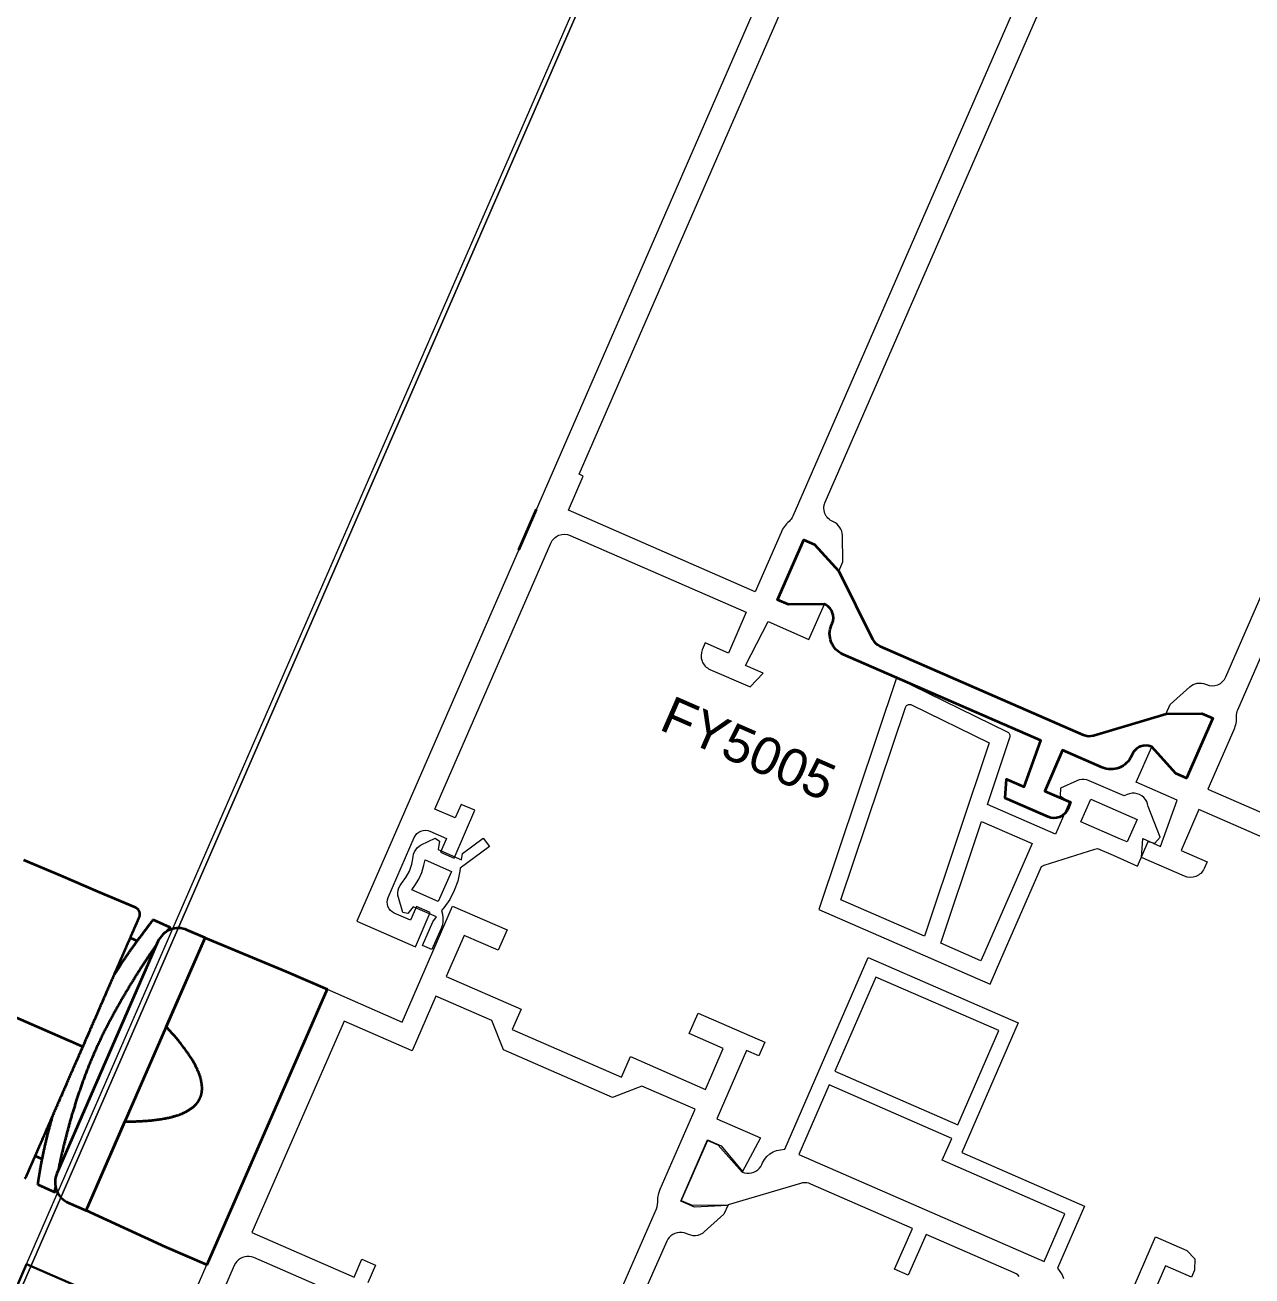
# Model space of a CAD drawing. Header units: millimetres. Extents: x -37281 to 954596, y -59787 to 956680.
# Drawn here: x 873490.9 to 873573.3, y -6454.6 to -6370.5 of the extents above; entities that cross this region are included whole.
import ezdxf

# ---------------------------------------------------------------- set-up
doc = ezdxf.new("R2010")
doc.units = ezdxf.units.MM
doc.header["$MEASUREMENT"] = 0
doc.linetypes.add('Dot & Dashed', pattern=[670.277762, 352.777767, -176.388884, 0, -141.111112])
for name, color, linetype, lineweight in [('0_Pen_No__2', 8, 'Continuous', 15), ('0_Pen_No__6', 7, 'Continuous', 35), ('0_Pen_No__7', 7, 'Continuous', 35), ('0_Pen_No__9', 7, 'Continuous', 13), ('New_A-20-M_Roof_Pen_No__93', 8, 'Continuous', 13), ('New_A-25-M_Curtain_Wall_Pen_No__90', 8, 'Continuous', 20), ('New_A-25-M_Wall_Ext_Pen_No__87', 8, 'Continuous', 20), ('New_ArchiCAD Windows_Pen_No__3', 7, 'Continuous', 18)]:
    doc.layers.add(name, color=color, linetype=linetype, lineweight=lineweight)
for name, color, linetype, lineweight, true_color in [('0_Pen_No__40', 7, 'Continuous', 35, 0x2a2a2a), ('New_A-25-M_Curtain_Wall_Pen_No__69', 7, 'Continuous', 20, 0x606060), ('New_ArchiCAD Windows_Pen_No__23', 7, 'Continuous', 30, 0x2a2a2a)]:
    doc.layers.add(name, color=color, linetype=linetype, lineweight=lineweight, true_color=true_color)
for name, color, linetype in [('New_A-20-M_Roof', 7, 'Continuous'), ('New_A-25-M_Curtain_Wall', 7, 'Continuous'), ('New_A-25-M_Wall_Ext', 7, 'Continuous'), ('New_ArchiCAD Windows', 7, 'Continuous')]:
    doc.layers.add(name, color=color, linetype=linetype)
doc.styles.add('GENERATED_STYLE_3', font='')
doc.styles.get('GENERATED_STYLE_3').set_extended_font_data('Arial')

# ---------------------------------------------------------------- blocks, each defined once
blk = doc.blocks.new('Wall_243_2', base_point=(874395.096, -4631.295))
at = {"layer": 'New_A-25-M_Wall_Ext_Pen_No__87', "linetype": 'Continuous', "flags": 128}
blk.add_lwpolyline([(874303.431, -4591.325), (866444.974, -22613.267)], dxfattribs=at)
blk = doc.blocks.new('Wall_245_2', base_point=(874285.087, -4632.604))
at = {"layer": 'New_A-25-M_Wall_Ext_Pen_No__87', "linetype": 'Continuous', "flags": 128}
blk.add_lwpolyline([(869174.27, -16353.328), (874285.087, -4632.604)], dxfattribs=at)
blk = doc.blocks.new('Double Window 19_7')
at = {"layer": 'New_ArchiCAD Windows_Pen_No__23', "linetype": 'Continuous'}
for p, q in [((-250, 0), (-200, 0)), ((-200, 0), (-200, -190))]:
    blk.add_line(p, q, dxfattribs=at)
at = {"layer": 'New_ArchiCAD Windows_Pen_No__3', "linetype": 'Continuous'}
blk.add_line((-200, 0), (650, 0), dxfattribs=at)
blk = doc.blocks.new('Wall_353_2', base_point=(874468.416, -4712.544))
at = {"layer": 'New_ArchiCAD Windows', "color": 251, "linetype": 'Continuous', "lineweight": 20, "true_color": 0x606060, "zscale": 1000, "rotation": 66.44041158399281}
blk.add_blockref('Double Window 19_7', (873570.898, -6270.464), dxfattribs=at)
blk = doc.blocks.new('Morph_2_2', base_point=(864302.5, 0))
at = {"layer": 'New_A-20-M_Roof_Pen_No__93', "linetype": 'Continuous', "flags": 128}
blk.add_lwpolyline([(866367.031, -22792.012), (874315.322, -4564.059)], dxfattribs=at)
blk = doc.blocks.new('Beam_8_2', base_point=(874303.431, -4591.325))
at = {"layer": 'New_A-25-M_Curtain_Wall_Pen_No__69', "linetype": 'Dot & Dashed'}
blk.add_line((874303.431, -4591.325), (866444.972, -22613.266), dxfattribs=at)
at = {"layer": 'New_A-25-M_Curtain_Wall_Pen_No__90', "linetype": 'Continuous'}
blk.add_line((874303.431, -4591.325), (866444.972, -22613.266), dxfattribs=at)

msp = doc.modelspace()

# ---------------------------------------------------------------- linework, layer by layer
at = {"layer": '0_Pen_No__2', "linetype": 'Continuous', "flags": 128}
for points in [[(873577.105, -6284.08), (873513.152, -6430.743), (873517.094, -6432.462), (873518.093, -6430.17), (873517.177, -6429.771), (873516.777, -6430.687), (873515.677, -6430.208, -0.414214), (873515.263, -6429.155), (873517.022, -6425.121, -0.414214), (873518.075, -6424.708), (873519.175, -6425.188), (873518.775, -6426.104), (873519.692, -6426.504), (873521.091, -6423.296), (873520.174, -6422.896), (873519.775, -6423.813), (873518.4, -6423.213), (873526.194, -6405.338, -0.414214), (873527.51, -6404.821), (873539.335, -6409.978), (873538.136, -6412.728), (873536.578, -6412.048), (873536.378, -6412.506, 0.414214), (873536.895, -6413.823), (873539.598, -6415.001), (873540.478, -6414.076), (873539.28, -6413.554), (873540.802, -6410.617), (873543.552, -6411.816), (873544.591, -6409.433), (873542.174, -6409.47), (873541.441, -6409.151), (873543.2, -6405.117), (873543.933, -6405.437), (873545.55, -6407.233), (873545.83, -6406.591), (873545.803, -6404.819, 0.294108), (873545.202, -6403.918), (873545.151, -6403.895, -0.414214), (873544.634, -6402.579), (873577.889, -6326.314, -0.414214)], [(873607.26, -6336.761, 0.112281), (873606.997, -6337.118), (873572.358, -6416.556, 0.112281), (873572.275, -6416.992, -0.112281), (873572.106, -6417.885), (873570.367, -6421.873), (873582.925, -6427.349), (873583.924, -6425.057), (873584.383, -6425.257), (873621.555, -6340.009), (873621.097, -6339.809), (873622.096, -6337.518), (873610.414, -6332.423)], [(873581.867, -6428.524), (873569.768, -6423.248), (873568.569, -6425.998), (873570.31, -6426.757), (873570.11, -6427.215, -0.414214), (873568.794, -6427.732), (873565.908, -6426.474), (873565.987, -6425.199), (873567.184, -6425.721), (873568.301, -6422.608), (873565.551, -6421.409), (873566.59, -6419.026), (873568.207, -6420.822), (873568.941, -6421.142), (873570.699, -6417.108), (873569.966, -6416.789), (873567.55, -6416.826), (873567.829, -6416.184), (873569.147, -6414.998, -0.294108), (873570.216, -6414.825), (873570.267, -6414.847, 0.414214), (873571.583, -6414.33), (873604.839, -6338.065, 0.414214)]]:
    msp.add_lwpolyline(points, format="xyb", dxfattribs=at)
msp.add_lwpolyline([(873577.77, -6318.189), (873579.105, -6318.771), (873577.367, -6322.759, 0.112281), (873577.197, -6323.652, -0.112281), (873577.114, -6324.088), (873542.476, -6403.526, -0.112281), (873542.212, -6403.883, 0.112281), (873541.673, -6404.615), (873539.935, -6408.603), (873527.377, -6403.127), (873528.376, -6400.835), (873528.101, -6400.715), (873565.273, -6315.467), (873565.548, -6315.587), (873566.547, -6313.296)], format="xyb", close=True, dxfattribs=at)
for points in [[(873501.961, -6456.409), (873511.154, -6435.327), (873516.196, -6437.525), (873519.593, -6429.733), (873523.26, -6431.332), (873522.66, -6432.707), (873520.368, -6431.708)], [(873520.368, -6431.708), (873519.169, -6434.458), (873524.211, -6436.656), (873523.611, -6438.031)], [(873557.692, -6454.623), (873557.591, -6454.527), (873557.477, -6454.446), (873557.354, -6454.381), (873551.428, -6451.797), (873550.229, -6454.547), (873549.312, -6454.147), (873550.511, -6451.397), (873543.668, -6448.414), (873543.537, -6448.367), (873543.4, -6448.339), (873543.261, -6448.33), (873543.122, -6448.341), (873542.986, -6448.371), (873538.112, -6449.809), (873538.092, -6449.855), (873535.859, -6449.972), (873534.943, -6449.572), (873536.741, -6445.448), (873537.658, -6445.847), (873539.092, -6447.564), (873539.072, -6447.609), (873539.22, -6447.66), (873539.374, -6447.688), (873539.531, -6447.691), (873539.687, -6447.669), (873539.837, -6447.623), (873539.978, -6447.555), (873540.107, -6447.465), (873540.22, -6447.356), (873540.314, -6447.231), (873540.388, -6447.092), (873540.428, -6447.001), (873540.553, -6446.771), (873540.716, -6446.566), (873540.912, -6446.393), (873541.135, -6446.257), (873541.378, -6446.161), (873541.635, -6446.11), (873541.922, -6446.077), (873547.54, -6433.192), (873557.623, -6437.589), (873553.826, -6446.297)], [(873530.641, -6456.185), (873533.304, -6450.079), (873533.353, -6449.938), (873533.381, -6449.792), (873533.387, -6449.643), (873533.398, -6449.338), (873533.455, -6449.038), (873533.556, -6448.75), (873535.894, -6443.387), (873532.319, -6441.828), (873530.345, -6442.604), (873523.012, -6439.406), (873522.236, -6437.432), (873518.478, -6435.793), (873516.879, -6439.459), (873512.296, -6437.461), (873506.101, -6451.669), (873512.975, -6454.667), (873513.495, -6453.475), (873514.412, -6453.875), (873513.892, -6455.066)], [(873523.611, -6438.031), (873530.944, -6441.229), (873531.544, -6439.854), (873536.586, -6442.052), (873537.785, -6439.302), (873535.493, -6438.303), (873536.093, -6436.928), (873540.584, -6438.887), (873540.184, -6439.803), (873539.359, -6439.444), (873537.361, -6444.027), (873540.294, -6445.306), (873539.072, -6447.609), (873537.455, -6445.813), (873536.721, -6445.493), (873534.963, -6449.527), (873535.696, -6449.846), (873538.112, -6449.809), (873537.833, -6450.451), (873536.515, -6451.637), (873536.385, -6451.736), (873536.241, -6451.812), (873536.086, -6451.864), (873535.925, -6451.891), (873535.762, -6451.89), (873535.601, -6451.863), (873535.446, -6451.81), (873535.303, -6451.748), (873535.155, -6451.697), (873535, -6451.669), (873534.844, -6451.666), (873534.688, -6451.688), (873534.538, -6451.734), (873534.397, -6451.802), (873534.268, -6451.892), (873534.155, -6452.001), (873534.061, -6452.126), (873533.987, -6452.265), (873532.708, -6455.198)], [(873553.149, -6445.347), (873544.899, -6441.75), (873542.861, -6446.425), (873559.36, -6453.62), (873560.759, -6450.411), (873552.51, -6446.814)], [(873552.51, -6446.814), (873553.149, -6445.347)], [(873553.826, -6446.297), (873562.076, -6449.894)], [(873562.076, -6449.894), (873560.254, -6454.071), (873560.426, -6454.303), (873560.562, -6454.527), (873560.658, -6454.77)], [(873565.044, -6456.098), (873566.842, -6451.973), (873568.951, -6452.892), (873569.482, -6453.443), (873569.468, -6454.209), (873569.268, -6454.667), (873567.526, -6453.907), (873566.327, -6456.657)], [(873518.334, -6458.64), (873506.234, -6453.364), (873506.086, -6453.312), (873505.932, -6453.285), (873505.775, -6453.282), (873505.619, -6453.304), (873505.469, -6453.35), (873505.328, -6453.418), (873505.199, -6453.508), (873505.086, -6453.617), (873504.992, -6453.742), (873504.918, -6453.881), (873504.119, -6455.714)]]:
    msp.add_lwpolyline(points, dxfattribs=at)
msp.add_lwpolyline([(873553.549, -6444.431), (873556.307, -6438.106), (873548.057, -6434.509), (873545.299, -6440.833)], close=True, dxfattribs=at)
at = {"layer": '0_Pen_No__40', "linetype": 'Continuous'}
msp.add_line((873525.218, -6403.073), (873524.019, -6405.823), dxfattribs=at)
at = {"layer": '0_Pen_No__6', "linetype": 'Continuous', "flags": 128}
msp.add_lwpolyline([(873567.558, -6416.807), (873569.966, -6416.789), (873570.699, -6417.108), (873568.941, -6421.142), (873568.207, -6420.822), (873566.59, -6419.026, 0.414214), (873565.274, -6419.543), (873565.234, -6419.634, -0.414214), (873563.259, -6420.41), (873560.601, -6419.251), (873559.402, -6422.001), (873561.144, -6422.76), (873560.944, -6423.218, -0.414214), (873559.627, -6423.735), (873556.741, -6422.477), (873556.82, -6421.202), (873558.018, -6421.724), (873559.135, -6418.611), (873545.843, -6412.816, -0.414214), (873545.068, -6410.841), (873545.108, -6410.749, 0.414214), (873544.591, -6409.433), (873542.174, -6409.47), (873541.441, -6409.151), (873543.2, -6405.117), (873543.933, -6405.437), (873545.558, -6407.214), (873547.813, -6411.783, 0.176327), (873548.308, -6412.254), (873561.994, -6418.221, 0.176327), (873562.676, -6418.264)], format="xyb", close=True, dxfattribs=at)
at = {"layer": '0_Pen_No__7', "linetype": 'Continuous', "flags": 128}
for points in [[(873490.846, -6448.044), (873490.859, -6448.03), (873490.871, -6448.016), (873490.883, -6448.001), (873490.894, -6447.986), (873490.905, -6447.97), (873490.915, -6447.954), (873490.925, -6447.938), (873490.934, -6447.921), (873490.942, -6447.904), (873490.949, -6447.888), (873490.953, -6447.878), (873490.957, -6447.869), (873490.962, -6447.858), (873490.966, -6447.848), (873490.971, -6447.838), (873490.975, -6447.827), (873490.98, -6447.818), (873490.984, -6447.807), (873490.989, -6447.796), (873490.993, -6447.787), (873490.997, -6447.777), (873491.002, -6447.767), (873491.006, -6447.756), (873491.011, -6447.745), (873491.016, -6447.734), (873491.021, -6447.722), (873491.025, -6447.713), (873491.029, -6447.703), (873491.034, -6447.694), (873491.038, -6447.684), (873491.042, -6447.674), (873491.047, -6447.663), (873491.052, -6447.653), (873491.056, -6447.642), (873491.061, -6447.631), (873491.066, -6447.619), (873491.071, -6447.608), (873491.076, -6447.596), (873491.081, -6447.584), (873491.087, -6447.572), (873491.092, -6447.559), (873491.098, -6447.547), (873491.103, -6447.534), (873491.109, -6447.521), (873491.115, -6447.507), (873491.121, -6447.493), (873491.125, -6447.484), (873491.129, -6447.475), (873491.133, -6447.465), (873491.137, -6447.456), (873491.142, -6447.446), (873491.146, -6447.436), (873491.15, -6447.427), (873491.154, -6447.417), (873491.159, -6447.406), (873491.163, -6447.396), (873491.168, -6447.386), (873491.172, -6447.376), (873491.177, -6447.365), (873491.182, -6447.355), (873491.186, -6447.344), (873491.191, -6447.333), (873491.196, -6447.322), (873491.2, -6447.311), (873491.205, -6447.3), (873491.21, -6447.289), (873491.215, -6447.277), (873491.22, -6447.266), (873491.225, -6447.254), (873491.23, -6447.243), (873491.235, -6447.231), (873491.241, -6447.219), (873491.246, -6447.207), (873491.251, -6447.195), (873491.256, -6447.183), (873491.262, -6447.171), (873491.267, -6447.158), (873491.273, -6447.144), (873491.279, -6447.13), (873491.286, -6447.115), (873491.292, -6447.1), (873491.299, -6447.084), (873491.306, -6447.068), (873491.314, -6447.051), (873491.321, -6447.034), (873491.329, -6447.016), (873491.333, -6447.007), (873491.337, -6446.997), (873491.341, -6446.988), (873491.346, -6446.978), (873491.35, -6446.968), (873491.354, -6446.958), (873491.359, -6446.948), (873491.363, -6446.938), (873491.368, -6446.928), (873491.372, -6446.917), (873491.377, -6446.907), (873491.382, -6446.896), (873491.386, -6446.885), (873491.391, -6446.874), (873491.396, -6446.863), (873491.401, -6446.851), (873491.406, -6446.84), (873491.411, -6446.828), (873491.416, -6446.816), (873491.421, -6446.804), (873491.427, -6446.792), (873491.432, -6446.78), (873491.437, -6446.768), (873491.443, -6446.755), (873491.449, -6446.742), (873491.454, -6446.729), (873491.46, -6446.716), (873491.466, -6446.703), (873491.471, -6446.69), (873491.477, -6446.676), (873491.483, -6446.663), (873491.489, -6446.649), (873491.495, -6446.635), (873491.501, -6446.621), (873491.508, -6446.607), (873491.514, -6446.592), (873491.52, -6446.578), (873491.527, -6446.563), (873491.533, -6446.548), (873491.54, -6446.533), (873491.546, -6446.518), (873491.553, -6446.503), (873491.56, -6446.487), (873491.567, -6446.472), (873491.573, -6446.456), (873491.58, -6446.44), (873491.587, -6446.424), (873491.594, -6446.408), (873491.602, -6446.391), (873491.609, -6446.375), (873491.616, -6446.358), (873491.623, -6446.341), (873491.631, -6446.324), (873491.638, -6446.307), (873491.646, -6446.29), (873491.653, -6446.273), (873491.661, -6446.255), (873491.669, -6446.237), (873491.676, -6446.22), (873491.684, -6446.202), (873491.692, -6446.184), (873491.7, -6446.165), (873491.708, -6446.147), (873491.716, -6446.129), (873491.724, -6446.11), (873491.732, -6446.091), (873491.741, -6446.072), (873491.749, -6446.053), (873491.757, -6446.034), (873491.766, -6446.015), (873491.774, -6445.995), (873491.783, -6445.975), (873491.792, -6445.956), (873491.8, -6445.936), (873491.809, -6445.916), (873491.818, -6445.895), (873491.827, -6445.875), (873491.836, -6445.854), (873491.845, -6445.834), (873491.854, -6445.813), (873491.863, -6445.792), (873491.872, -6445.771), (873491.881, -6445.75), (873491.891, -6445.728), (873491.9, -6445.707), (873491.909, -6445.685), (873491.919, -6445.663), (873491.929, -6445.641), (873491.938, -6445.619), (873491.948, -6445.597), (873491.958, -6445.575), (873491.967, -6445.552), (873491.977, -6445.529), (873491.987, -6445.506), (873491.997, -6445.483), (873492.008, -6445.46), (873492.018, -6445.437), (873492.028, -6445.414), (873492.038, -6445.39), (873492.049, -6445.366), (873492.059, -6445.342), (873492.07, -6445.318), (873492.08, -6445.294), (873492.091, -6445.269), (873492.101, -6445.245), (873492.112, -6445.22), (873492.123, -6445.195), (873492.134, -6445.17), (873492.145, -6445.145), (873492.156, -6445.12), (873492.167, -6445.094), (873492.178, -6445.069), (873492.19, -6445.043), (873492.201, -6445.017), (873492.212, -6444.991), (873492.224, -6444.964), (873492.235, -6444.938), (873492.247, -6444.911), (873492.258, -6444.885), (873492.27, -6444.858), (873492.282, -6444.831), (873492.294, -6444.804), (873492.306, -6444.777), (873492.318, -6444.749), (873492.33, -6444.722), (873492.342, -6444.694), (873492.354, -6444.666), (873492.366, -6444.639), (873492.378, -6444.611), (873492.39, -6444.583), (873492.403, -6444.554), (873492.415, -6444.526), (873492.427, -6444.497), (873492.44, -6444.469), (873492.452, -6444.44), (873492.465, -6444.411), (873492.478, -6444.382), (873492.49, -6444.353), (873492.503, -6444.324), (873492.516, -6444.295), (873492.529, -6444.265), (873492.542, -6444.235), (873492.555, -6444.206), (873492.568, -6444.176), (873492.581, -6444.146), (873492.594, -6444.116), (873492.607, -6444.086), (873492.62, -6444.055), (873492.634, -6444.025), (873492.647, -6443.994), (873492.66, -6443.963), (873492.674, -6443.932), (873492.687, -6443.901), (873492.701, -6443.87), (873492.715, -6443.839), (873492.728, -6443.808), (873492.742, -6443.776), (873492.756, -6443.744), (873492.77, -6443.713), (873492.784, -6443.681), (873492.798, -6443.649), (873492.812, -6443.616), (873492.826, -6443.584), (873492.84, -6443.552), (873492.854, -6443.519), (873492.868, -6443.486), (873492.883, -6443.453), (873492.897, -6443.421), (873492.911, -6443.387), (873492.926, -6443.354), (873492.94, -6443.321), (873492.955, -6443.287), (873492.97, -6443.254), (873492.984, -6443.22), (873492.999, -6443.186), (873493.014, -6443.152), (873493.029, -6443.118), (873493.044, -6443.083), (873493.059, -6443.049), (873493.074, -6443.014), (873493.089, -6442.98), (873493.104, -6442.945), (873493.12, -6442.91), (873493.135, -6442.874), (873493.15, -6442.839), (873493.166, -6442.804), (873493.181, -6442.768), (873493.197, -6442.732), (873493.213, -6442.696), (873493.228, -6442.66), (873493.244, -6442.624), (873493.26, -6442.588), (873493.276, -6442.552), (873493.292, -6442.515), (873493.308, -6442.479), (873493.324, -6442.442), (873493.34, -6442.406), (873493.356, -6442.369), (873493.372, -6442.332), (873493.388, -6442.295), (873493.404, -6442.258), (873493.42, -6442.221), (873493.436, -6442.184), (873493.452, -6442.147), (873493.468, -6442.11), (873493.485, -6442.073), (873493.501, -6442.035), (873493.517, -6441.998), (873493.534, -6441.96), (873493.55, -6441.923), (873493.567, -6441.885), (873493.583, -6441.847), (873493.6, -6441.809), (873493.616, -6441.771), (873493.633, -6441.733), (873493.649, -6441.695), (873493.666, -6441.657), (873493.683, -6441.619), (873493.699, -6441.581), (873493.716, -6441.542), (873493.733, -6441.504), (873493.75, -6441.465), (873493.766, -6441.427), (873493.783, -6441.388), (873493.8, -6441.349), (873493.817, -6441.31), (873493.834, -6441.271), (873493.851, -6441.232), (873493.868, -6441.193), (873493.885, -6441.154), (873493.902, -6441.115), (873493.919, -6441.076), (873493.937, -6441.036), (873493.954, -6440.997), (873493.971, -6440.957), (873493.988, -6440.918), (873494.006, -6440.878), (873494.023, -6440.838), (873494.04, -6440.798), (873494.058, -6440.759), (873494.075, -6440.719), (873494.093, -6440.679), (873494.11, -6440.638), (873494.128, -6440.598), (873494.145, -6440.558), (873494.163, -6440.517), (873494.18, -6440.477), (873494.198, -6440.436), (873494.216, -6440.396), (873494.234, -6440.355), (873494.251, -6440.314), (873494.269, -6440.273), (873494.287, -6440.232), (873494.305, -6440.191), (873494.323, -6440.15), (873494.341, -6440.109), (873494.359, -6440.068), (873494.377, -6440.026), (873494.395, -6439.985), (873494.413, -6439.944), (873494.431, -6439.902), (873494.449, -6439.86), (873494.468, -6439.819), (873494.486, -6439.777), (873494.504, -6439.735), (873494.522, -6439.693), (873494.54, -6439.652), (873494.559, -6439.61), (873494.577, -6439.568), (873494.595, -6439.526), (873494.613, -6439.484), (873494.632, -6439.443), (873494.65, -6439.401), (873494.668, -6439.359), (873494.686, -6439.317), (873494.705, -6439.275), (873494.723, -6439.233), (873494.741, -6439.191), (873494.759, -6439.15), (873494.778, -6439.108), (873494.796, -6439.066), (873494.814, -6439.024), (873494.832, -6438.982), (873494.851, -6438.94), (873494.869, -6438.898), (873494.887, -6438.857), (873494.905, -6438.815), (873494.924, -6438.773), (873494.942, -6438.731), (873494.96, -6438.689), (873494.978, -6438.648), (873494.996, -6438.606), (873495.015, -6438.564), (873495.033, -6438.523), (873495.051, -6438.481), (873495.069, -6438.439), (873495.087, -6438.398), (873495.105, -6438.356), (873495.123, -6438.315), (873495.141, -6438.274), (873495.159, -6438.232), (873495.177, -6438.191), (873495.195, -6438.15), (873495.213, -6438.109), (873495.231, -6438.069), (873495.248, -6438.028), (873495.266, -6437.987), (873495.284, -6437.946), (873495.302, -6437.906), (873495.319, -6437.865), (873495.337, -6437.825), (873495.354, -6437.785), (873495.372, -6437.744), (873495.39, -6437.704), (873495.407, -6437.664), (873495.424, -6437.624), (873495.442, -6437.584), (873495.459, -6437.544), (873495.477, -6437.505), (873495.494, -6437.465), (873495.511, -6437.425), (873495.528, -6437.386), (873495.546, -6437.346), (873495.563, -6437.307), (873495.58, -6437.268), (873495.597, -6437.229), (873495.614, -6437.189), (873495.631, -6437.15), (873495.648, -6437.111), (873495.665, -6437.073), (873495.682, -6437.034), (873495.699, -6436.995), (873495.716, -6436.956), (873495.733, -6436.918), (873495.749, -6436.879), (873495.766, -6436.841), (873495.783, -6436.802), (873495.8, -6436.764), (873495.816, -6436.726), (873495.833, -6436.688), (873495.849, -6436.65), (873495.866, -6436.612), (873495.883, -6436.574), (873495.899, -6436.536), (873495.916, -6436.498), (873495.932, -6436.46), (873495.948, -6436.423), (873495.965, -6436.385), (873495.981, -6436.348), (873495.997, -6436.31), (873496.014, -6436.273), (873496.03, -6436.236), (873496.046, -6436.199), (873496.062, -6436.162), (873496.078, -6436.125), (873496.094, -6436.088), (873496.111, -6436.051), (873496.127, -6436.014), (873496.143, -6435.977), (873496.159, -6435.941), (873496.174, -6435.904), (873496.19, -6435.868), (873496.206, -6435.831), (873496.222, -6435.795), (873496.238, -6435.759), (873496.254, -6435.722), (873496.269, -6435.686), (873496.285, -6435.651), (873496.301, -6435.615), (873496.316, -6435.579), (873496.332, -6435.544), (873496.347, -6435.508), (873496.362, -6435.473), (873496.378, -6435.438), (873496.393, -6435.403), (873496.408, -6435.369), (873496.423, -6435.334), (873496.438, -6435.299), (873496.453, -6435.265), (873496.468, -6435.231), (873496.483, -6435.197), (873496.498, -6435.163), (873496.512, -6435.129), (873496.527, -6435.096), (873496.542, -6435.062), (873496.556, -6435.029), (873496.571, -6434.995), (873496.585, -6434.962), (873496.6, -6434.929), (873496.614, -6434.896), (873496.628, -6434.864), (873496.642, -6434.831), (873496.656, -6434.799), (873496.671, -6434.766), (873496.685, -6434.734), (873496.699, -6434.702), (873496.712, -6434.67), (873496.726, -6434.638), (873496.74, -6434.607), (873496.754, -6434.575), (873496.768, -6434.544), (873496.781, -6434.513), (873496.795, -6434.481), (873496.808, -6434.45), (873496.822, -6434.42), (873496.835, -6434.389), (873496.849, -6434.358), (873496.862, -6434.328), (873496.875, -6434.297), (873496.888, -6434.267), (873496.901, -6434.237), (873496.915, -6434.207), (873496.928, -6434.177), (873496.941, -6434.147), (873496.953, -6434.118), (873496.966, -6434.088), (873496.979, -6434.059), (873496.992, -6434.03), (873497.005, -6434.001), (873497.017, -6433.972), (873497.03, -6433.943), (873497.042, -6433.914), (873497.055, -6433.885), (873497.067, -6433.857), (873497.08, -6433.829), (873497.092, -6433.8), (873497.104, -6433.772), (873497.116, -6433.744), (873497.128, -6433.716), (873497.141, -6433.689), (873497.153, -6433.661), (873497.165, -6433.634), (873497.176, -6433.606), (873497.188, -6433.579), (873497.2, -6433.552), (873497.212, -6433.525), (873497.224, -6433.498), (873497.235, -6433.471), (873497.247, -6433.445), (873497.258, -6433.418), (873497.27, -6433.392), (873497.281, -6433.366), (873497.293, -6433.34), (873497.304, -6433.314), (873497.315, -6433.288), (873497.326, -6433.263), (873497.337, -6433.238), (873497.348, -6433.212), (873497.359, -6433.187), (873497.37, -6433.163), (873497.381, -6433.138), (873497.391, -6433.113), (873497.402, -6433.089), (873497.413, -6433.065), (873497.423, -6433.041), (873497.434, -6433.017), (873497.444, -6432.993), (873497.454, -6432.969), (873497.464, -6432.946), (873497.475, -6432.923), (873497.485, -6432.899), (873497.495, -6432.876), (873497.505, -6432.853), (873497.515, -6432.831), (873497.524, -6432.808), (873497.534, -6432.786), (873497.544, -6432.764), (873497.554, -6432.741), (873497.563, -6432.719), (873497.573, -6432.698), (873497.582, -6432.676), (873497.592, -6432.654), (873497.601, -6432.633), (873497.61, -6432.612), (873497.619, -6432.591), (873497.628, -6432.57), (873497.637, -6432.549), (873497.646, -6432.528), (873497.655, -6432.508), (873497.664, -6432.487), (873497.673, -6432.467), (873497.682, -6432.447), (873497.691, -6432.427), (873497.699, -6432.407), (873497.708, -6432.388), (873497.716, -6432.368), (873497.725, -6432.349), (873497.733, -6432.33), (873497.741, -6432.311), (873497.75, -6432.292), (873497.758, -6432.273), (873497.766, -6432.254), (873497.774, -6432.236), (873497.782, -6432.217), (873497.79, -6432.199), (873497.798, -6432.181), (873497.806, -6432.163), (873497.813, -6432.145), (873497.821, -6432.128), (873497.829, -6432.11), (873497.836, -6432.093), (873497.844, -6432.076), (873497.851, -6432.059), (873497.859, -6432.042), (873497.866, -6432.025), (873497.873, -6432.008), (873497.88, -6431.992), (873497.888, -6431.975), (873497.895, -6431.959), (873497.902, -6431.943), (873497.909, -6431.927), (873497.916, -6431.911), (873497.922, -6431.896), (873497.929, -6431.88), (873497.936, -6431.865), (873497.942, -6431.85), (873497.949, -6431.835), (873497.956, -6431.82), (873497.962, -6431.805), (873497.968, -6431.79), (873497.975, -6431.776), (873497.981, -6431.762), (873497.987, -6431.748), (873497.993, -6431.734), (873497.999, -6431.72), (873498.005, -6431.706), (873498.011, -6431.693), (873498.017, -6431.68), (873498.022, -6431.666), (873498.028, -6431.653), (873498.034, -6431.641), (873498.039, -6431.628), (873498.045, -6431.615), (873498.05, -6431.603), (873498.055, -6431.591), (873498.061, -6431.579), (873498.066, -6431.567), (873498.071, -6431.555), (873498.076, -6431.543), (873498.081, -6431.532), (873498.086, -6431.52), (873498.091, -6431.509), (873498.096, -6431.498), (873498.101, -6431.487), (873498.105, -6431.476), (873498.11, -6431.466), (873498.114, -6431.455), (873498.119, -6431.445), (873498.123, -6431.435), (873498.128, -6431.424), (873498.132, -6431.415), (873498.136, -6431.405), (873498.141, -6431.395), (873498.145, -6431.386), (873498.149, -6431.376), (873498.157, -6431.358), (873498.165, -6431.34), (873498.172, -6431.323), (873498.179, -6431.307), (873498.186, -6431.29), (873498.193, -6431.275), (873498.199, -6431.26), (873498.206, -6431.246), (873498.212, -6431.232), (873498.218, -6431.219), (873498.223, -6431.206), (873498.228, -6431.194), (873498.234, -6431.182), (873498.239, -6431.17), (873498.244, -6431.158), (873498.249, -6431.146), (873498.254, -6431.134), (873498.259, -6431.123), (873498.264, -6431.111), (873498.269, -6431.1), (873498.274, -6431.088), (873498.279, -6431.077), (873498.284, -6431.066), (873498.289, -6431.055), (873498.294, -6431.044), (873498.298, -6431.034), (873498.303, -6431.023), (873498.308, -6431.012), (873498.312, -6431.002), (873498.317, -6430.992), (873498.321, -6430.981), (873498.325, -6430.971), (873498.33, -6430.961), (873498.334, -6430.951), (873498.338, -6430.942), (873498.343, -6430.932), (873498.347, -6430.922), (873498.351, -6430.913), (873498.355, -6430.903), (873498.359, -6430.894), (873498.365, -6430.88), (873498.371, -6430.867), (873498.377, -6430.853), (873498.383, -6430.84), (873498.388, -6430.828), (873498.394, -6430.815), (873498.399, -6430.803), (873498.404, -6430.791), (873498.409, -6430.779), (873498.414, -6430.767), (873498.419, -6430.756), (873498.424, -6430.745), (873498.429, -6430.734), (873498.434, -6430.723), (873498.438, -6430.713), (873498.443, -6430.702), (873498.447, -6430.692), (873498.451, -6430.683), (873498.455, -6430.673), (873498.459, -6430.664), (873498.465, -6430.652), (873498.47, -6430.64), (873498.475, -6430.629), (873498.479, -6430.619), (873498.484, -6430.608), (873498.488, -6430.599), (873498.492, -6430.589), (873498.497, -6430.578), (873498.502, -6430.567), (873498.506, -6430.557), (873498.511, -6430.546), (873498.515, -6430.536), (873498.52, -6430.526), (873498.524, -6430.517), (873498.528, -6430.507), (873498.532, -6430.497), (873498.536, -6430.488), (873498.541, -6430.477), (873498.545, -6430.467), (873498.549, -6430.457), (873498.552, -6430.446), (873498.556, -6430.436), (873498.559, -6430.425), (873498.562, -6430.414), (873498.564, -6430.403), (873498.567, -6430.393), (873498.569, -6430.382), (873498.571, -6430.371), (873498.573, -6430.36), (873498.574, -6430.349), (873498.575, -6430.338), (873498.576, -6430.327), (873498.577, -6430.315), (873498.578, -6430.304), (873498.578, -6430.293), (873498.578, -6430.282), (873498.578, -6430.271), (873498.577, -6430.26), (873498.576, -6430.249), (873498.575, -6430.238), (873498.574, -6430.227), (873498.573, -6430.215), (873498.571, -6430.205), (873498.569, -6430.194), (873498.567, -6430.183), (873498.564, -6430.172), (873498.562, -6430.161), (873498.559, -6430.15), (873498.556, -6430.14), (873498.552, -6430.129), (873498.549, -6430.119), (873498.545, -6430.108), (873498.541, -6430.098), (873498.536, -6430.088), (873498.532, -6430.077), (873498.527, -6430.067), (873498.522, -6430.057), (873498.516, -6430.048), (873498.511, -6430.038), (873498.505, -6430.028), (873498.499, -6430.019), (873498.493, -6430.009), (873498.487, -6430), (873498.481, -6429.991), (873498.474, -6429.982), (873498.467, -6429.974), (873498.46, -6429.965), (873498.453, -6429.957), (873498.445, -6429.948), (873498.438, -6429.94), (873498.43, -6429.932), (873498.422, -6429.925), (873498.414, -6429.917), (873498.405, -6429.91), (873498.397, -6429.903), (873498.388, -6429.896), (873498.379, -6429.889), (873498.37, -6429.882), (873498.361, -6429.876), (873498.352, -6429.87), (873498.343, -6429.864), (873498.333, -6429.858), (873498.323, -6429.852), (873498.314, -6429.847), (873498.304, -6429.842), (873498.294, -6429.837), (873498.284, -6429.832), (873498.274, -6429.828), (873495.777, -6428.767), (873493.278, -6427.703), (873490.777, -6426.638)], [(873499.447, -6430.67), (873499.44, -6430.68), (873499.433, -6430.689), (873499.424, -6430.7), (873499.414, -6430.713), (873499.402, -6430.728), (873499.395, -6430.736), (873499.388, -6430.745), (873499.381, -6430.754), (873499.373, -6430.764), (873499.365, -6430.774), (873499.357, -6430.784), (873499.349, -6430.795), (873499.34, -6430.807), (873499.331, -6430.819), (873499.321, -6430.832), (873499.311, -6430.844), (873499.301, -6430.858), (873499.291, -6430.872), (873499.28, -6430.886), (873499.269, -6430.901), (873499.258, -6430.916), (873499.246, -6430.932), (873499.234, -6430.948), (873499.222, -6430.964), (873499.209, -6430.981), (873499.196, -6430.998), (873499.183, -6431.016), (873499.17, -6431.034), (873499.156, -6431.053), (873499.142, -6431.072), (873499.128, -6431.091), (873499.113, -6431.11), (873499.098, -6431.131), (873499.083, -6431.151), (873499.068, -6431.172), (873499.052, -6431.193), (873499.036, -6431.214), (873499.02, -6431.236), (873499.003, -6431.258), (873498.986, -6431.281), (873498.969, -6431.304), (873498.952, -6431.327), (873498.934, -6431.351), (873498.916, -6431.375), (873498.898, -6431.399), (873498.879, -6431.424), (873498.861, -6431.449), (873498.842, -6431.474), (873498.822, -6431.5), (873498.803, -6431.526), (873498.783, -6431.552), (873498.763, -6431.579), (873498.742, -6431.606), (873498.722, -6431.634), (873498.701, -6431.662), (873498.679, -6431.69), (873498.657, -6431.72), (873498.634, -6431.75), (873498.611, -6431.78), (873498.587, -6431.812), (873498.563, -6431.844), (873498.539, -6431.877), (873498.513, -6431.91), (873498.488, -6431.945), (873498.461, -6431.98), (873498.435, -6432.016), (873498.407, -6432.052), (873498.38, -6432.09), (873498.351, -6432.128), (873498.322, -6432.167), (873498.293, -6432.207), (873498.263, -6432.248), (873498.233, -6432.289), (873498.202, -6432.332), (873498.17, -6432.375), (873498.138, -6432.419), (873498.105, -6432.464), (873498.072, -6432.51), (873498.039, -6432.557), (873498.005, -6432.605), (873497.97, -6432.654), (873497.935, -6432.704), (873497.899, -6432.755), (873497.863, -6432.806), (873497.826, -6432.859), (873497.789, -6432.913), (873497.751, -6432.967), (873497.712, -6433.023), (873497.673, -6433.08), (873497.634, -6433.138), (873497.594, -6433.197), (873497.553, -6433.257), (873497.512, -6433.318), (873497.471, -6433.38), (873497.429, -6433.442), (873497.387, -6433.505), (873497.345, -6433.569), (873497.302, -6433.634), (873497.26, -6433.699), (873497.217, -6433.765), (873497.174, -6433.831), (873497.131, -6433.899), (873497.087, -6433.966), (873497.044, -6434.035), (873497, -6434.104), (873496.956, -6434.173), (873496.912, -6434.243), (873496.868, -6434.314)], [(873500.377, -6431.442), (873500.384, -6431.433), (873500.391, -6431.425), (873500.397, -6431.417), (873500.404, -6431.409), (873500.417, -6431.393), (873500.429, -6431.378), (873500.441, -6431.364), (873500.453, -6431.35), (873500.464, -6431.336), (873500.475, -6431.323), (873500.486, -6431.311), (873500.496, -6431.299), (873500.506, -6431.288), (873500.516, -6431.277), (873500.525, -6431.266), (873500.534, -6431.256), (873500.542, -6431.247), (873500.551, -6431.238), (873500.558, -6431.23), (873500.566, -6431.222), (873500.576, -6431.211), (873500.585, -6431.202), (873500.593, -6431.194), (873500.601, -6431.186), (873500.609, -6431.178), (873500.616, -6431.171), (873499.462, -6430.668)], [(873497.939, -6431.858), (873498.403, -6432.061)], [(873494.741, -6439.191), (873494.283, -6438.992), (873479.158, -6432.396)], [(873493.13, -6447.39), (873493.138, -6447.349), (873493.146, -6447.307), (873493.155, -6447.264), (873493.164, -6447.221), (873493.173, -6447.178), (873493.182, -6447.134), (873493.191, -6447.089), (873493.2, -6447.044), (873493.21, -6446.999), (873493.219, -6446.953), (873493.229, -6446.907), (873493.239, -6446.86), (873493.249, -6446.813), (873493.26, -6446.765), (873493.27, -6446.717), (873493.281, -6446.669), (873493.291, -6446.62), (873493.302, -6446.57), (873493.313, -6446.52), (873493.325, -6446.47), (873493.336, -6446.419), (873493.348, -6446.368), (873493.36, -6446.316), (873493.372, -6446.264), (873493.384, -6446.212), (873493.396, -6446.159), (873493.408, -6446.105), (873493.421, -6446.052), (873493.434, -6445.998), (873493.447, -6445.943), (873493.46, -6445.888), (873493.473, -6445.833), (873493.487, -6445.777), (873493.501, -6445.721), (873493.514, -6445.664), (873493.528, -6445.607), (873493.543, -6445.55), (873493.557, -6445.492), (873493.572, -6445.434), (873493.586, -6445.376), (873493.601, -6445.317), (873493.616, -6445.258), (873493.631, -6445.199), (873493.647, -6445.139), (873493.662, -6445.079), (873493.678, -6445.019), (873493.694, -6444.958), (873493.71, -6444.897), (873493.727, -6444.836), (873493.743, -6444.774), (873493.76, -6444.712), (873493.777, -6444.65), (873493.794, -6444.587), (873493.811, -6444.525), (873493.828, -6444.462), (873493.846, -6444.398), (873493.863, -6444.335), (873493.881, -6444.271), (873493.899, -6444.207), (873493.918, -6444.142), (873493.936, -6444.078), (873493.955, -6444.013), (873493.973, -6443.948), (873493.992, -6443.883), (873494.011, -6443.817), (873494.031, -6443.751), (873494.05, -6443.685), (873494.07, -6443.619), (873494.09, -6443.553), (873494.11, -6443.486), (873494.13, -6443.42), (873494.15, -6443.353), (873494.171, -6443.285), (873494.192, -6443.218), (873494.213, -6443.151), (873494.234, -6443.083), (873494.255, -6443.015), (873494.276, -6442.947), (873494.298, -6442.879), (873494.32, -6442.811), (873494.342, -6442.742), (873494.364, -6442.674), (873494.387, -6442.605), (873494.409, -6442.536), (873494.432, -6442.467), (873494.455, -6442.398), (873494.478, -6442.329), (873494.501, -6442.259), (873494.525, -6442.19), (873494.549, -6442.12), (873494.573, -6442.05), (873494.597, -6441.98), (873494.621, -6441.91), (873494.645, -6441.84), (873494.67, -6441.77), (873494.695, -6441.7), (873494.72, -6441.63), (873494.745, -6441.559), (873494.771, -6441.489), (873494.796, -6441.418), (873494.822, -6441.347), (873494.848, -6441.277), (873494.875, -6441.206), (873494.901, -6441.135), (873494.928, -6441.064), (873494.955, -6440.994), (873494.982, -6440.923), (873495.009, -6440.852), (873495.036, -6440.781), (873495.064, -6440.71), (873495.092, -6440.639), (873495.12, -6440.568), (873495.148, -6440.497), (873495.176, -6440.426), (873495.205, -6440.355), (873495.234, -6440.284), (873495.263, -6440.213), (873495.292, -6440.142), (873495.321, -6440.072), (873495.351, -6440.001), (873495.381, -6439.93), (873495.411, -6439.859), (873495.441, -6439.789), (873495.471, -6439.718), (873495.502, -6439.648), (873495.533, -6439.577), (873495.564, -6439.507), (873495.595, -6439.436), (873495.626, -6439.366), (873495.658, -6439.296), (873495.689, -6439.226), (873495.721, -6439.156), (873495.753, -6439.087), (873495.786, -6439.017), (873495.818, -6438.948), (873495.85, -6438.878), (873495.883, -6438.809), (873495.916, -6438.74), (873495.949, -6438.671), (873495.982, -6438.602), (873496.015, -6438.533), (873496.049, -6438.465), (873496.082, -6438.396), (873496.116, -6438.328), (873496.15, -6438.26), (873496.183, -6438.192), (873496.217, -6438.124), (873496.251, -6438.057), (873496.286, -6437.989), (873496.32, -6437.922), (873496.354, -6437.855), (873496.389, -6437.788), (873496.423, -6437.721), (873496.458, -6437.654), (873496.492, -6437.588), (873496.527, -6437.522), (873496.562, -6437.456), (873496.597, -6437.39), (873496.632, -6437.324), (873496.667, -6437.259), (873496.702, -6437.193), (873496.737, -6437.128), (873496.772, -6437.063), (873496.807, -6436.999), (873496.842, -6436.934), (873496.877, -6436.87), (873496.913, -6436.806), (873496.948, -6436.742), (873496.983, -6436.679), (873497.018, -6436.615), (873497.054, -6436.552), (873497.089, -6436.489), (873497.124, -6436.427), (873497.159, -6436.364), (873497.195, -6436.302), (873497.23, -6436.24), (873497.265, -6436.179), (873497.3, -6436.117), (873497.336, -6436.056), (873497.371, -6435.995), (873497.406, -6435.934), (873497.441, -6435.874), (873497.476, -6435.814), (873497.511, -6435.754), (873497.546, -6435.695), (873497.581, -6435.635), (873497.615, -6435.576), (873497.65, -6435.518), (873497.685, -6435.459), (873497.719, -6435.401), (873497.754, -6435.343), (873497.788, -6435.286), (873497.823, -6435.229), (873497.857, -6435.172), (873497.891, -6435.115), (873497.925, -6435.059), (873497.959, -6435.003), (873497.993, -6434.947), (873498.027, -6434.892), (873498.06, -6434.837), (873498.094, -6434.783), (873498.127, -6434.729), (873498.16, -6434.675), (873498.193, -6434.622), (873498.226, -6434.569), (873498.258, -6434.516), (873498.291, -6434.464), (873498.323, -6434.412), (873498.355, -6434.36), (873498.388, -6434.309), (873498.419, -6434.258), (873498.451, -6434.208), (873498.483, -6434.157), (873498.514, -6434.108), (873498.546, -6434.058), (873498.577, -6434.009), (873498.608, -6433.961), (873498.639, -6433.912), (873498.669, -6433.865), (873498.7, -6433.817), (873498.73, -6433.77), (873498.76, -6433.723), (873498.79, -6433.677), (873498.82, -6433.631), (873498.85, -6433.585), (873498.879, -6433.54), (873498.909, -6433.495), (873498.938, -6433.451), (873498.967, -6433.407), (873498.996, -6433.363), (873499.025, -6433.32), (873499.053, -6433.277), (873499.081, -6433.234), (873499.11, -6433.192), (873499.138, -6433.15), (873499.165, -6433.109), (873499.193, -6433.068), (873499.221, -6433.027), (873499.248, -6432.987), (873499.275, -6432.947), (873499.302, -6432.908), (873499.329, -6432.868), (873499.355, -6432.83), (873499.382, -6432.792), (873499.408, -6432.754), (873499.434, -6432.716), (873499.46, -6432.679), (873499.485, -6432.642), (873499.51, -6432.606), (873499.536, -6432.57), (873499.561, -6432.535), (873499.585, -6432.5), (873499.61, -6432.465), (873499.634, -6432.431), (873499.658, -6432.398), (873499.682, -6432.364)], [(873499.544, -6432.558), (873499.589, -6432.578)], [(873492.657, -6443.972), (873492.64, -6444.034), (873492.622, -6444.097), (873492.605, -6444.159), (873492.588, -6444.222), (873492.57, -6444.285), (873492.553, -6444.348), (873492.536, -6444.411), (873492.519, -6444.475), (873492.502, -6444.538), (873492.485, -6444.602), (873492.468, -6444.665), (873492.451, -6444.729), (873492.435, -6444.793), (873492.418, -6444.856), (873492.402, -6444.92), (873492.386, -6444.984), (873492.369, -6445.047), (873492.353, -6445.111), (873492.337, -6445.174), (873492.322, -6445.238), (873492.306, -6445.301), (873492.29, -6445.365), (873492.275, -6445.428), (873492.26, -6445.491), (873492.245, -6445.554), (873492.23, -6445.617), (873492.215, -6445.679), (873492.201, -6445.742), (873492.186, -6445.804), (873492.172, -6445.866), (873492.158, -6445.928), (873492.144, -6445.99), (873492.131, -6446.051), (873492.118, -6446.112), (873492.104, -6446.172), (873492.092, -6446.231), (873492.079, -6446.29), (873492.067, -6446.348), (873492.055, -6446.405), (873492.043, -6446.462), (873492.032, -6446.518), (873492.02, -6446.573), (873492.009, -6446.627), (873491.998, -6446.681), (873491.988, -6446.734), (873491.978, -6446.787), (873491.967, -6446.838), (873491.958, -6446.889), (873491.948, -6446.939), (873491.939, -6446.989), (873491.929, -6447.038), (873491.92, -6447.086), (873491.912, -6447.133), (873491.903, -6447.179), (873491.895, -6447.225), (873491.887, -6447.27), (873491.879, -6447.314), (873491.871, -6447.357), (873491.864, -6447.4), (873491.856, -6447.442), (873491.849, -6447.483), (873491.842, -6447.523), (873491.836, -6447.563), (873491.829, -6447.601), (873491.823, -6447.639), (873491.817, -6447.676), (873491.811, -6447.712), (873491.805, -6447.748), (873491.799, -6447.783), (873491.794, -6447.816), (873491.789, -6447.849), (873491.783, -6447.881), (873491.779, -6447.913), (873491.774, -6447.943), (873491.769, -6447.973), (873491.765, -6448.001), (873491.76, -6448.029), (873491.756, -6448.056), (873491.752, -6448.082), (873491.748, -6448.107), (873491.744, -6448.132), (873491.741, -6448.155), (873491.738, -6448.178), (873491.734, -6448.2), (873491.731, -6448.221), (873491.728, -6448.24), (873491.725, -6448.26), (873491.723, -6448.278), (873491.72, -6448.295), (873491.718, -6448.311), (873491.716, -6448.327), (873491.714, -6448.342), (873491.712, -6448.355), (873491.71, -6448.368), (873491.709, -6448.38), (873491.707, -6448.391), (873491.705, -6448.41), (873491.702, -6448.424), (873491.7, -6448.435), (873491.699, -6448.447)], [(873491.543, -6446.525), (873491.991, -6446.72)], [(873493.162, -6447.23), (873493.193, -6447.244)], [(873491.708, -6448.451), (873492.862, -6448.954), (873492.864, -6448.941), (873492.865, -6448.93), (873492.866, -6448.92), (873492.867, -6448.909), (873492.868, -6448.897), (873492.869, -6448.886), (873492.871, -6448.875), (873492.872, -6448.861), (873492.874, -6448.847), (873492.876, -6448.83), (873492.879, -6448.812), (873492.88, -6448.802), (873492.882, -6448.791), (873492.883, -6448.78), (873492.885, -6448.769), (873492.887, -6448.757), (873492.889, -6448.744), (873492.891, -6448.731), (873492.893, -6448.717), (873492.895, -6448.703), (873492.897, -6448.688), (873492.9, -6448.673), (873492.902, -6448.657), (873492.905, -6448.64)]]:
    msp.add_lwpolyline(points, dxfattribs=at)
msp.add_lwpolyline([(873497.571, -6444.211), (873497.66, -6444.211), (873497.749, -6444.21), (873497.838, -6444.21), (873497.926, -6444.209), (873498.015, -6444.208), (873498.103, -6444.206), (873498.192, -6444.204), (873498.28, -6444.202), (873498.368, -6444.199), (873498.456, -6444.196), (873498.543, -6444.192), (873498.631, -6444.188), (873498.718, -6444.183), (873498.805, -6444.178), (873498.892, -6444.173), (873498.979, -6444.167), (873499.066, -6444.16), (873499.152, -6444.153), (873499.239, -6444.145), (873499.325, -6444.137), (873499.411, -6444.128), (873499.497, -6444.119), (873499.582, -6444.109), (873499.668, -6444.099), (873499.753, -6444.087), (873499.796, -6444.082), (873499.84, -6444.075), (873499.926, -6444.063), (873500.014, -6444.049), (873500.101, -6444.035), (873500.189, -6444.019), (873500.233, -6444.011), (873500.277, -6444.003), (873500.321, -6443.994), (873500.365, -6443.986), (873500.408, -6443.977), (873500.452, -6443.967), (873500.496, -6443.958), (873500.54, -6443.948), (873500.584, -6443.938), (873500.628, -6443.927), (873500.671, -6443.916), (873500.715, -6443.905), (873500.758, -6443.894), (873500.802, -6443.883), (873500.845, -6443.871), (873500.888, -6443.858), (873500.931, -6443.846), (873500.974, -6443.833), (873501.016, -6443.82), (873501.059, -6443.806), (873501.101, -6443.792), (873501.143, -6443.778), (873501.184, -6443.764), (873501.226, -6443.749), (873501.267, -6443.733), (873501.308, -6443.718), (873501.349, -6443.702), (873501.389, -6443.686), (873501.43, -6443.669), (873501.469, -6443.652), (873501.509, -6443.634), (873501.548, -6443.616), (873501.587, -6443.598), (873501.625, -6443.579), (873501.663, -6443.56), (873501.701, -6443.541), (873501.738, -6443.521), (873501.775, -6443.5), (873501.812, -6443.48), (873501.848, -6443.458), (873501.883, -6443.437), (873501.918, -6443.414), (873501.953, -6443.391), (873501.987, -6443.368), (873502.021, -6443.345), (873502.054, -6443.32), (873502.086, -6443.295), (873502.119, -6443.27), (873502.15, -6443.244), (873502.181, -6443.218), (873502.212, -6443.191), (873502.242, -6443.164), (873502.271, -6443.135), (873502.3, -6443.107), (873502.328, -6443.077), (873502.355, -6443.047), (873502.368, -6443.032), (873502.382, -6443.017), (873502.395, -6443.001), (873502.408, -6442.985), (873502.42, -6442.969), (873502.433, -6442.953), (873502.445, -6442.937), (873502.457, -6442.92), (873502.469, -6442.904), (873502.481, -6442.887), (873502.493, -6442.87), (873502.504, -6442.852), (873502.515, -6442.835), (873502.526, -6442.817), (873502.537, -6442.799), (873502.547, -6442.781), (873502.558, -6442.763), (873502.568, -6442.744), (873502.578, -6442.726), (873502.588, -6442.707), (873502.597, -6442.688), (873502.606, -6442.668), (873502.615, -6442.649), (873502.624, -6442.629), (873502.633, -6442.609), (873502.641, -6442.589), (873502.649, -6442.569), (873502.656, -6442.549), (873502.664, -6442.529), (873502.671, -6442.509), (873502.677, -6442.489), (873502.684, -6442.469), (873502.69, -6442.449), (873502.696, -6442.429), (873502.701, -6442.409), (873502.706, -6442.389), (873502.711, -6442.369), (873502.716, -6442.348), (873502.72, -6442.328), (873502.724, -6442.308), (873502.728, -6442.288), (873502.732, -6442.268), (873502.735, -6442.248), (873502.738, -6442.228), (873502.741, -6442.207), (873502.743, -6442.187), (873502.746, -6442.167), (873502.748, -6442.147), (873502.751, -6442.106), (873502.753, -6442.066), (873502.755, -6442.025), (873502.756, -6441.985), (873502.755, -6441.944), (873502.754, -6441.903), (873502.753, -6441.863), (873502.75, -6441.822), (873502.747, -6441.781), (873502.743, -6441.74), (873502.738, -6441.7), (873502.732, -6441.659), (873502.726, -6441.618), (873502.719, -6441.577), (873502.712, -6441.536), (873502.704, -6441.495), (873502.695, -6441.455), (873502.685, -6441.414), (873502.675, -6441.373), (873502.664, -6441.332), (873502.653, -6441.291), (873502.641, -6441.25), (873502.629, -6441.209), (873502.616, -6441.168), (873502.602, -6441.127), (873502.588, -6441.087), (873502.573, -6441.046), (873502.558, -6441.005), (873502.543, -6440.964), (873502.527, -6440.923), (873502.51, -6440.883), (873502.493, -6440.842), (873502.476, -6440.802), (873502.458, -6440.761), (873502.44, -6440.721), (873502.422, -6440.68), (873502.403, -6440.64), (873502.383, -6440.6), (873502.364, -6440.56), (873502.344, -6440.52), (873502.323, -6440.48), (873502.303, -6440.44), (873502.282, -6440.401), (873502.26, -6440.361), (873502.239, -6440.322), (873502.217, -6440.282), (873502.195, -6440.243), (873502.173, -6440.204), (873502.15, -6440.165), (873502.127, -6440.127), (873502.104, -6440.088), (873502.081, -6440.05), (873502.057, -6440.012), (873502.034, -6439.974), (873502.01, -6439.936), (873501.986, -6439.898), (873501.937, -6439.823), (873501.888, -6439.749), (873501.839, -6439.676), (873501.789, -6439.604), (873501.764, -6439.568), (873501.74, -6439.533), (873501.689, -6439.462), (873501.639, -6439.393), (873501.588, -6439.323), (873501.536, -6439.254), (873501.484, -6439.185), (873501.432, -6439.116), (873501.378, -6439.048), (873501.325, -6438.98), (873501.271, -6438.912), (873501.216, -6438.844), (873501.161, -6438.776), (873501.105, -6438.709), (873501.049, -6438.642), (873500.993, -6438.575), (873500.936, -6438.508), (873500.878, -6438.441), (873500.82, -6438.375), (873500.762, -6438.309), (873500.704, -6438.243), (873500.645, -6438.177), (873500.585, -6438.111), (873500.526, -6438.046), (873500.466, -6437.98), (873500.405, -6437.915), (873500.344, -6437.85), (873502.955, -6431.864), (873501.763, -6431.344, 0.414214), (873499.788, -6432.119), (873492.994, -6447.702, 0.414214), (873493.769, -6449.677), (873494.961, -6450.196), (873502.955, -6431.864), (873508.404, -6434.127), (873511.154, -6435.327), (873503.078, -6453.848), (873500.328, -6452.649), (873494.961, -6450.196)], format="xyb", close=True, dxfattribs=at)
at = {"layer": '0_Pen_No__9', "linetype": 'Continuous', "flags": 128}
for points in [[(873563.995, -6426.321), (873565.646, -6427.04), (873566.365, -6425.39), (873566.812, -6425.498), (873567.161, -6425.097), (873566.351, -6423.034), (873566.317, -6422.866), (873566.255, -6422.706), (873566.166, -6422.559), (873566.054, -6422.43), (873565.921, -6422.321), (873565.771, -6422.237), (873565.609, -6422.18), (873565.44, -6422.151), (873565.269, -6422.152), (873565.1, -6422.182), (873564.939, -6422.24), (873564.735, -6422.334), (873562.38, -6421.307), (873562.222, -6421.253), (873562.057, -6421.227), (873561.89, -6421.228), (873561.726, -6421.256), (873561.569, -6421.312), (873560.472, -6421.807), (873560.43, -6422.33), (873561.066, -6422.752), (873560.127, -6424.907), (873555.544, -6422.908), (873557.057, -6418.399), (873557.069, -6418.353), (873557.073, -6418.305), (873557.069, -6418.257), (873557.058, -6418.211), (873557.04, -6418.166), (873557.014, -6418.126), (873556.983, -6418.089), (873556.946, -6418.059), (873556.905, -6418.034), (873549.439, -6414.384), (873544.208, -6429.965), (873555.73, -6434.99), (873556.453, -6433.331)], [(873554.825, -6425.049), (873555.16, -6424.05), (873558.547, -6425.527), (873555.374, -6432.803)], [(873555.374, -6432.803), (873555.11, -6433.41), (873552.412, -6432.234), (873554.825, -6425.049)], [(873556.453, -6433.331), (873559.186, -6427.065), (873559.36, -6426.986), (873562.764, -6425.911), (873562.938, -6425.86), (873563.995, -6426.321)]]:
    msp.add_lwpolyline(points, dxfattribs=at)
for points in [[(873553.668, -6424.725), (873551.308, -6431.752), (873545.695, -6429.305), (873550.033, -6416.387), (873550.053, -6416.34), (873550.081, -6416.298), (873550.115, -6416.26), (873550.156, -6416.229), (873550.201, -6416.206), (873550.25, -6416.19), (873550.3, -6416.183), (873550.351, -6416.184), (873550.401, -6416.195), (873550.449, -6416.213), (873555.669, -6418.766)], [(873564.499, -6425.231), (873561.83, -6424.067), (873562.491, -6422.553), (873565.607, -6423.912), (873564.947, -6425.426)], [(873519.009, -6429.849), (873518.853, -6430.041), (873518.911, -6430.282), (873518.949, -6430.522), (873518.948, -6430.765), (873518.908, -6431.005), (873518.829, -6431.235), (873518.21, -6432.658), (873517.567, -6432.378), (873518.26, -6430.789), (873518.518, -6430.465), (873516.953, -6429.782), (873516.597, -6430.229), (873516.249, -6430.161), (873515.953, -6429.159), (873515.919, -6428.994), (873515.914, -6428.827), (873515.936, -6428.661), (873515.985, -6428.501), (873516.061, -6428.351), (873516.161, -6428.216), (873516.459, -6427.818), (873516.693, -6427.378), (873516.856, -6426.907), (873516.945, -6426.417), (873516.976, -6426.253), (873517.034, -6426.095), (873517.118, -6425.95), (873517.224, -6425.821), (873517.351, -6425.711), (873517.494, -6425.624), (873518.43, -6425.159), (873518.717, -6425.368), (873518.632, -6425.933), (873520.197, -6426.615), (873520.259, -6426.205), (873521.654, -6425.175), (873522.069, -6425.739), (873520.109, -6427.186), (873520.08, -6427.394), (873519.94, -6428.057), (873519.712, -6428.694), (873519.4, -6429.295)], [(873516.862, -6428.651), (873517.065, -6428.352), (873517.319, -6427.923), (873517.519, -6427.466), (873517.66, -6426.987), (873517.741, -6426.635), (873519.516, -6427.409), (873518.636, -6429.425)]]:
    msp.add_lwpolyline(points, close=True, dxfattribs=at)

# ---------------------------------------------------------------- block references
at = {"layer": 'New_A-20-M_Roof', "linetype": 'Continuous', "lineweight": 0}
msp.add_blockref('Morph_2_2', (864302.5, 0), dxfattribs=at)
at = {"layer": 'New_A-25-M_Curtain_Wall', "color": 8, "lineweight": 20}
msp.add_blockref('Beam_8_2', (874303.431, -4591.325), dxfattribs=at)
at = {"layer": 'New_A-25-M_Wall_Ext', "color": 250, "lineweight": 50, "true_color": 0x2a2a2a}
for name, p in [('Wall_245_2', (874285.087, -4632.604)), ('Wall_353_2', (874468.416, -4712.544)), ('Wall_243_2', (874395.096, -4631.295))]:
    msp.add_blockref(name, p, dxfattribs=at)

# ---------------------------------------------------------------- texts
at = {"layer": '0_Pen_No__7', "linetype": 'Continuous', "insert": (873533.378, -6417.866), "char_height": 2.5, "attachment_point": 7, "rotation": 336.44041, "style": 'GENERATED_STYLE_3'}
msp.add_mtext('\\A1;{\\fArial|b0|i0|c0|p34;FY5005}', dxfattribs=at)

doc.saveas('drawing.dxf')
